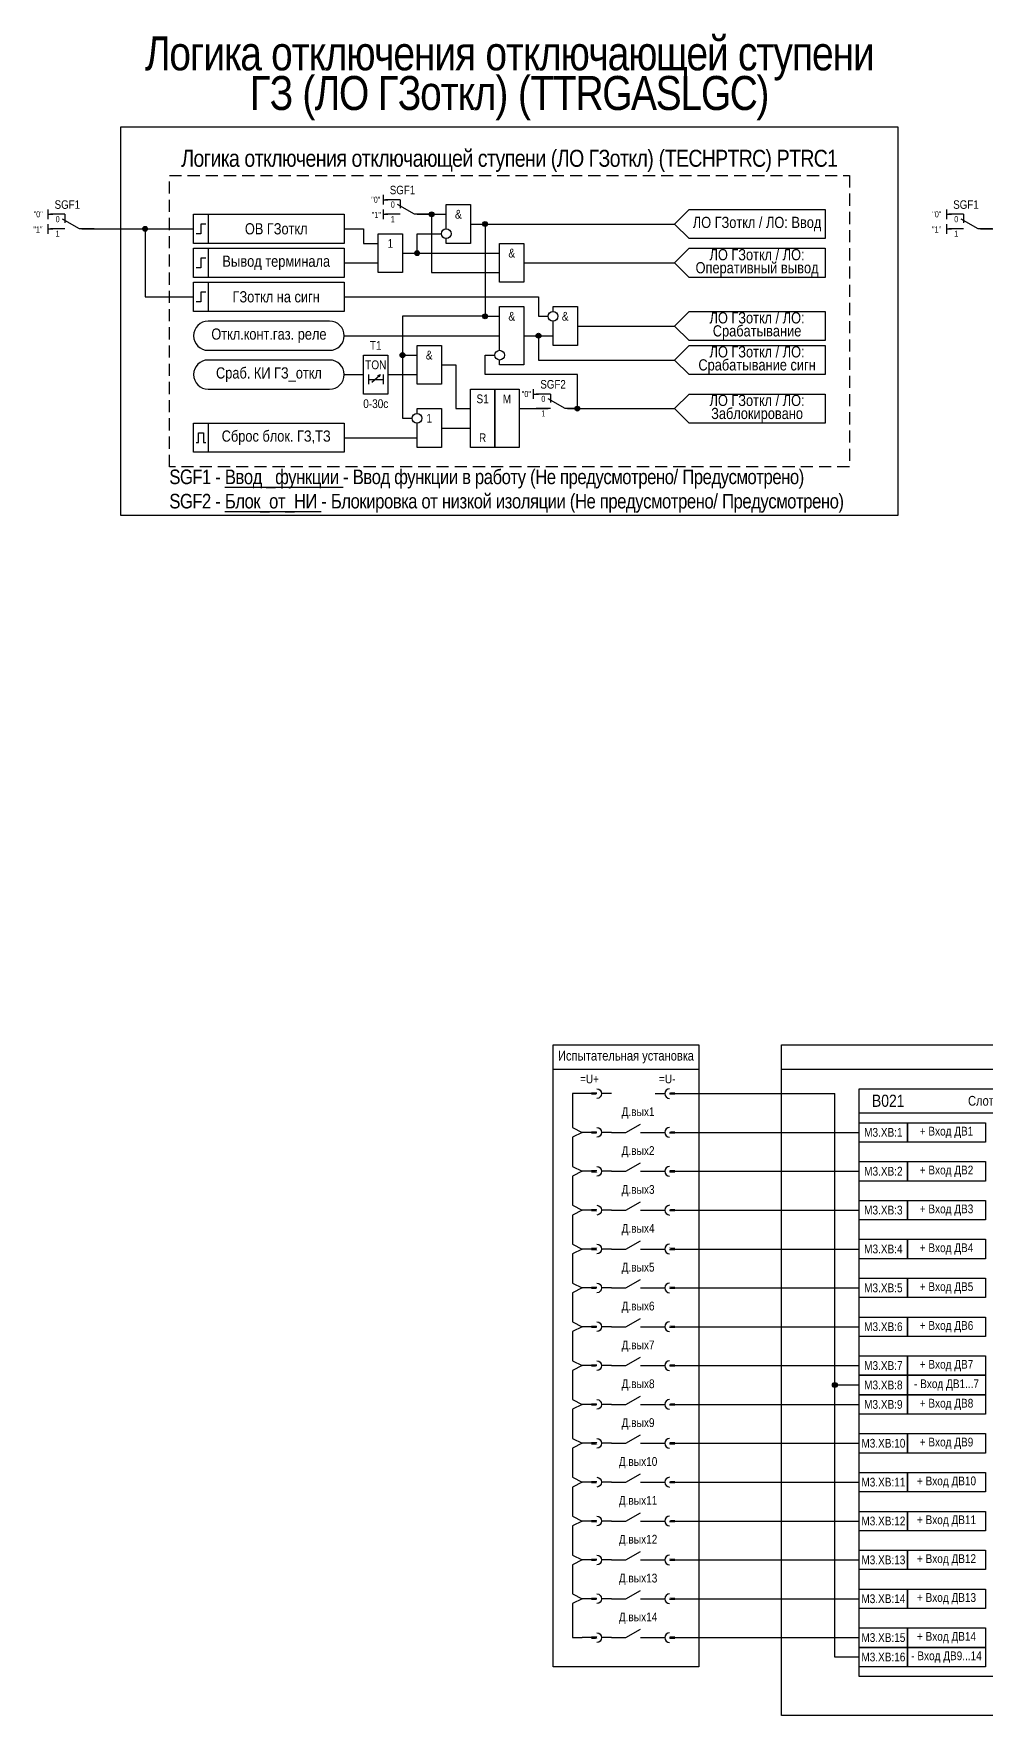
# Model space of a CAD drawing. Header units: millimetres. Extents: x 106 to 2636, y 99 to 588.
# Drawn here: x 330.1 to 526, y 105 to 451.2 of the extents above; entities that cross this region are included whole.
import ezdxf
from ezdxf.enums import TextEntityAlignment as Align

# ---------------------------------------------------------------- set-up
doc = ezdxf.new("R2010")
doc.units = ezdxf.units.MM
doc.linetypes.add('штриховая2', pattern=[0.375, 0.25, -0.125])
doc.layers.add('_ОРЗ_0.3', color=7, linetype='Continuous', lineweight=30)
doc.layers.add('TEXT', color=7, linetype='Continuous', lineweight=25)
doc.layers.add('invisible', color=252, linetype='Continuous', plot=False)
doc.layers.add('Основная', color=7, linetype='Continuous')
doc.styles.add('1.8_Gost_RD', font='ARIALN.TTF', dxfattribs={"height": 1.8})
doc.styles.add('2.5_Gost_RD', font='ARIALN.TTF', dxfattribs={"height": 2.5})
doc.styles.add('3.5_Gost_RD', font='ARIALN.TTF', dxfattribs={"height": 3.5})
doc.styles.add('Вывод', font='ARIALN.TTF', dxfattribs={"height": 2.5})
doc.styles.add('Компонент', font='ARIALN.TTF', dxfattribs={"height": 3.5})

# ---------------------------------------------------------------- blocks, each defined once
blk = doc.blocks.new('Точка')
at = {"ltscale": 100}
h = blk.add_hatch(color=256, dxfattribs=at)
h.dxf.hatch_style = 1
edge = h.paths.add_edge_path()
edge.add_arc((0, 0), 0.5, 0, 360)
blk.add_circle((0, 0), 0.5, dxfattribs=at)
blk = doc.blocks.new('*U1031')
at = {"layer": 'Основная', "color": 0}
blk.add_line((0, 0), (6, 3.43), dxfattribs=at)
blk = doc.blocks.new('*U1040')
at = {"layer": 'Основная', "color": 0}
for p, q in [((-3, 0), (-9, 0)), ((9, 0), (3, 0))]:
    blk.add_line(p, q, dxfattribs=at)
at = {"layer": 'Основная', "ltscale": 0.25, "xscale": -1}
blk.add_blockref('*U1031', (3, 0), dxfattribs=at)
at = {"layer": 'Основная'}
for tag, height, style, p in [('В1', 2.5, 'Вывод', (-14, 6)), ('ОУ', 3.5, 'Компонент', (-2, 10)), ('В2', 2.5, 'Вывод', (-6, 4))]:
    blk.add_attdef(tag, text='', height=height, dxfattribs=dict(at, style=style)).set_placement(p, align=Align.MIDDLE_CENTER)
blk = doc.blocks.new('*U101')
at = {"ltscale": 0.25, "const_width": 1, "flags": 128}
blk.add_lwpolyline([(0, 0), (2.5, 0), (2.5, 0), (0, 0)], close=True, dxfattribs=at)
blk = doc.blocks.new('*U100')
at = {"ltscale": 0.25}
blk.add_arc((2, 0), 2, 90, 270, dxfattribs=at)
blk = doc.blocks.new('*U1057')
at = {"layer": 'Основная', "color": 0}
for p, q in [((-6, 0), (-2, 0)), ((0, 0), (6, 0))]:
    blk.add_line(p, q, dxfattribs=at)
at = {"ltscale": 0.25}
for name, p in [('*U100', (-2, 0)), ('*U101', (-0.25, 0))]:
    blk.add_blockref(name, p, dxfattribs=at)
at = {"layer": 'Основная'}
for tag, height, style, p in [('ОУ2', 3.5, 'Компонент', (-6, 5)), ('ОУ1', 3.5, 'Компонент', (6, 5)), ('В2', 2.5, 'Вывод', (-6, -3)), ('В1', 2.5, 'Вывод', (6, -3))]:
    blk.add_attdef(tag, text='', height=height, dxfattribs=dict(at, style=style)).set_placement(p, align=Align.MIDDLE_CENTER)
blk = doc.blocks.new('*U1058')
at = {"layer": 'Основная', "color": 0}
for p, q in [((0, 0), (-6, 0)), ((6, 0), (2, 0))]:
    blk.add_line(p, q, dxfattribs=at)
at = {"ltscale": 0.25, "xscale": -1}
for name, p in [('*U101', (0.25, 0)), ('*U100', (2, 0))]:
    blk.add_blockref(name, p, dxfattribs=at)
at = {"layer": 'Основная'}
for tag, height, style, p in [('ОУ1', 3.5, 'Компонент', (-6, 5)), ('ОУ2', 3.5, 'Компонент', (6, 5)), ('В1', 2.5, 'Вывод', (-6, -3)), ('В2', 2.5, 'Вывод', (6, -3))]:
    blk.add_attdef(tag, text='', height=height, dxfattribs=dict(at, style=style)).set_placement(p, align=Align.MIDDLE_CENTER)
blk = doc.blocks.new('*U1033')
at = {"layer": 'Основная', "color": 0}
blk.add_line((0, 0), (7, 4), dxfattribs=at)
at = {"layer": 'Основная', "ltscale": 0.35}
blk.add_line((6, 6), (6, 2.5), dxfattribs=at)
blk = doc.blocks.new('*U1015')
at = {"layer": 'Основная', "color": 0}
for p, q in [((-3, 6), (-9, 6)), ((-3, 0), (-9, 0)), ((9, 0), (3, 0))]:
    blk.add_line(p, q, dxfattribs=at)
at = {"layer": 'Основная', "ltscale": 0.25, "xscale": -1}
blk.add_blockref('*U1033', (3, 0), dxfattribs=at)
at = {"layer": 'Основная'}
for tag, height, style, p in [('В1', 2.5, 'Вывод', (-13, 6)), ('ОУ', 3.5, 'Компонент', (-2, 10)), ('В2', 2.5, 'Вывод', (-6, 4)), ('В3', 2.5, 'Вывод', (-6, -2))]:
    blk.add_attdef(tag, text='', height=height, dxfattribs=dict(at, style=style)).set_placement(p, align=Align.MIDDLE_CENTER)
blk = doc.blocks.new('*U981')
at = {"layer": 'Основная', "color": 0}
for p, q in [((-3, 6), (-9, 6)), ((-3, 0), (-9, 0)), ((9, 0), (3, 0))]:
    blk.add_line(p, q, dxfattribs=at)
at = {"layer": 'Основная', "ltscale": 0.25, "xscale": -1}
blk.add_blockref('*U1033', (3, 0), dxfattribs=at)
at = {"layer": 'Основная'}
for tag, height, style, p in [('В1', 2.5, 'Вывод', (-14, 6)), ('ОУ', 3.5, 'Компонент', (-2, 10)), ('В2', 2.5, 'Вывод', (-6, 4)), ('В3', 2.5, 'Вывод', (-6, -2))]:
    blk.add_attdef(tag, text='', height=height, dxfattribs=dict(at, style=style)).set_placement(p, align=Align.MIDDLE_CENTER)

msp = doc.modelspace()

# ---------------------------------------------------------------- linework, layer by layer
at = {"ltscale": 100}
for p, q in [((402, 418), (402, 416)), ((402, 417), (403, 417)), ((402, 415), (402, 413)), ((402, 414), (403, 414)), ((403, 381), (403, 381)), ((433, 376), (433, 378)), ((433, 377), (434, 377)), ((443, 233), (441, 233)), ((441, 233), (441, 226)), ((464, 233), (495, 233)), ((495, 173), (495, 233)), ((441, 226), (443, 225)), ((443, 225), (441, 224)), ((441, 224), (441, 218)), ((449, 225), (448, 225)), ((463, 225), (500, 225)), ((441, 218), (443, 217)), ((443, 217), (441, 216)), ((441, 216), (441, 210)), ((449, 217), (448, 217)), ((463, 217), (500, 217)), ((441, 210), (443, 209)), ((443, 209), (441, 208)), ((441, 208), (441, 202)), ((449, 209), (448, 209)), ((463, 209), (500, 209)), ((441, 202), (443, 201)), ((443, 201), (441, 200)), ((449, 201), (448, 201)), ((463, 201), (500, 201)), ((441, 200), (441, 194)), ((441, 194), (443, 193)), ((443, 193), (441, 192)), ((441, 192), (441, 186)), ((449, 193), (448, 193)), ((463, 193), (500, 193)), ((441, 186), (443, 185)), ((443, 185), (441, 184)), ((441, 184), (441, 178)), ((449, 185), (448, 185)), ((463, 185), (500, 185)), ((441, 178), (443, 177)), ((443, 177), (441, 176)), ((449, 177), (448, 177)), ((463, 177), (500, 177)), ((441, 176), (441, 170)), ((441, 170), (443, 169)), ((500, 173), (495, 173)), ((495, 117), (495, 173)), ((443, 169), (441, 168)), ((441, 168), (441, 162)), ((449, 169), (448, 169)), ((463, 169), (500, 169)), ((441, 162), (443, 161)), ((443, 161), (441, 160)), ((441, 160), (441, 154)), ((449, 161), (448, 161)), ((463, 161), (500, 161)), ((441, 154), (443, 153)), ((443, 153), (441, 152)), ((449, 153), (448, 153)), ((463, 153), (500, 153)), ((441, 152), (441, 146)), ((441, 146), (443, 145)), ((443, 145), (441, 144)), ((441, 144), (441, 138)), ((449, 145), (448, 145)), ((463, 145), (500, 145)), ((441, 138), (443, 137)), ((443, 137), (441, 136)), ((441, 136), (441, 130)), ((449, 137), (448, 137)), ((463, 137), (500, 137)), ((441, 130), (443, 129)), ((443, 129), (441, 128)), ((449, 129), (448, 129)), ((463, 129), (500, 129)), ((441, 128), (441, 121)), ((441, 121), (443, 121)), ((449, 121), (448, 121)), ((463, 121), (500, 121)), ((500, 117), (495, 117))]:
    msp.add_line(p, q, dxfattribs=at)
at = {"color": 6, "ltscale": 100}
for p, q in [((333, 415), (333, 413)), ((333, 414), (334, 414)), ((333, 412), (333, 410)), ((518, 415), (518, 413)), ((518, 414), (519, 414)), ((518, 412), (518, 410)), ((333, 411), (334, 411)), ((518, 411), (519, 411))]:
    msp.add_line(p, q, dxfattribs=at)
at = {"color": 7, "ltscale": 100}
for p, q in [((399.7, 379.46), (401.37, 380.95)), ((401.37, 380.95), (400.85, 380.73)), ((401.37, 380.95), (401.11, 380.48))]:
    msp.add_line(p, q, dxfattribs=at)
at = {"color": 3, "ltscale": 100}
msp.add_lwpolyline([(348, 432), (508, 432), (508, 352), (348, 352)], close=True, dxfattribs=at)
at = {"linetype": 'штриховая2', "ltscale": 10}
msp.add_lwpolyline([(358, 422), (498, 422), (498, 362), (358, 362)], close=True, dxfattribs=at)
at = {"ltscale": 100}
for points in [[(415, 411), (415, 416), (420, 416), (420, 408), (415, 408), (415, 409)], [(420, 412), (423, 412), (423, 393), (406, 393), (406, 385), (409, 385)], [(420, 412), (423, 412), (423, 393), (406, 393), (406, 372), (408, 372)], [(409, 414), (415, 414)], [(409, 414), (412, 414), (412, 402), (426, 402)], [(420, 412), (462, 412)], [(420, 412), (423, 412), (423, 393), (426, 393)], [(462, 412), (465, 415), (493, 415), (493, 409), (465, 409), (462, 412)], [(394, 411), (398, 411), (398, 408), (401, 408)], [(406, 406), (409, 406), (409, 410), (414, 410)], [(406, 406), (426, 406)], [(462, 404), (465, 407), (493, 407), (493, 401), (465, 401), (462, 404)], [(394, 404), (401, 404)], [(431, 404), (462, 404)], [(394, 397), (434, 397), (434, 393), (436, 393)], [(426, 386), (426, 395), (431, 395), (431, 383), (426, 383), (426, 384)], [(437, 394), (437, 395), (442, 395), (442, 387), (437, 387), (437, 392)], [(462, 391), (465, 394), (493, 394), (493, 388), (465, 388), (462, 391)], [(394, 389), (426, 389)], [(431, 389), (437, 389)], [(431, 389), (434, 389), (434, 384), (462, 384)], [(442, 391), (462, 391)], [(440, 374), (442, 374), (442, 381), (423, 381), (423, 385), (425, 385)], [(462, 384), (465, 387), (493, 387), (493, 381), (465, 381), (462, 384)], [(394, 381), (398, 381)], [(399, 381), (399, 379)], [(402, 381), (402, 379)], [(403, 381), (409, 381)], [(414, 383), (417, 383), (417, 374), (420, 374)], [(399, 380), (402, 380)], [(409, 373), (409, 374), (414, 374), (414, 366), (409, 366), (409, 371)], [(430, 374), (436, 374)], [(440, 374), (462, 374)], [(462, 374), (465, 377), (493, 377), (493, 371), (465, 371), (462, 374)], [(394, 368), (409, 368)], [(414, 370), (420, 370)], [(437, 238), (467, 238)], [(484, 238), (604, 238)], [(500, 229), (544, 229)]]:
    msp.add_lwpolyline(points, dxfattribs=at)
for points in [[(363, 414), (394, 414), (394, 408), (363, 408)], [(363, 414), (366, 414), (366, 408), (363, 408)], [(401, 410), (406, 410), (406, 402), (401, 402)], [(363, 407), (394, 407), (394, 401), (363, 401)], [(363, 407), (366, 407), (366, 401), (363, 401)], [(426, 408), (431, 408), (431, 400), (426, 400)], [(363, 400), (366, 400), (366, 394), (363, 394)], [(363, 400), (394, 400), (394, 394), (363, 394)], [(398, 385), (403, 385), (403, 377), (398, 377)], [(409, 387), (414, 387), (414, 379), (409, 379)], [(420, 378), (425, 378), (425, 366), (420, 366)], [(425, 378), (430, 378), (430, 366), (425, 366)], [(363, 371), (394, 371), (394, 365), (363, 365)], [(363, 371), (366, 371), (366, 365), (363, 365)], [(500, 227), (510, 227), (510, 223), (500, 223)], [(510, 227), (526, 227), (526, 223), (510, 223)], [(500, 219), (510, 219), (510, 215), (500, 215)], [(510, 219), (526, 219), (526, 215), (510, 215)], [(500, 211), (510, 211), (510, 207), (500, 207)], [(510, 211), (526, 211), (526, 207), (510, 207)], [(500, 203), (510, 203), (510, 199), (500, 199)], [(510, 203), (526, 203), (526, 199), (510, 199)], [(500, 195), (510, 195), (510, 191), (500, 191)], [(510, 195), (526, 195), (526, 191), (510, 191)], [(500, 187), (510, 187), (510, 183), (500, 183)], [(510, 187), (526, 187), (526, 183), (510, 183)], [(500, 179), (510, 179), (510, 175), (500, 175)], [(510, 179), (526, 179), (526, 175), (510, 175)], [(500, 175), (510, 175), (510, 171), (500, 171)], [(510, 175), (526, 175), (526, 171), (510, 171)], [(500, 171), (510, 171), (510, 167), (500, 167)], [(510, 171), (526, 171), (526, 167), (510, 167)], [(500, 163), (510, 163), (510, 159), (500, 159)], [(510, 163), (526, 163), (526, 159), (510, 159)], [(500, 155), (510, 155), (510, 151), (500, 151)], [(510, 155), (526, 155), (526, 151), (510, 151)], [(500, 147), (510, 147), (510, 143), (500, 143)], [(510, 147), (526, 147), (526, 143), (510, 143)], [(500, 139), (510, 139), (510, 135), (500, 135)], [(510, 139), (526, 139), (526, 135), (510, 135)], [(500, 131), (510, 131), (510, 127), (500, 127)], [(510, 131), (526, 131), (526, 127), (510, 127)], [(500, 123), (510, 123), (510, 119), (500, 119)], [(510, 123), (526, 123), (526, 119), (510, 119)], [(500, 119), (510, 119), (510, 115), (500, 115)], [(510, 119), (526, 119), (526, 115), (510, 115)]]:
    msp.add_lwpolyline(points, close=True, dxfattribs=at)
at = {"lineweight": 30, "ltscale": 100}
for points in [[(365.5, 412), (364.5, 412), (364.5, 410), (363.5, 410)], [(365.5, 405), (364.5, 405), (364.5, 403), (363.5, 403)], [(365.5, 398), (364.5, 398), (364.5, 396), (363.5, 396)], [(363.5, 367), (364, 367), (364, 369), (365, 369), (365, 367), (365.5, 367)]]:
    msp.add_lwpolyline(points, dxfattribs=at)
at = {"ltscale": 100}
for points in [[(366, 386), (391, 386, 1), (391, 392), (366, 392, 1)], [(366, 378), (391, 378, 1), (391, 384), (366, 384, 1)]]:
    msp.add_lwpolyline(points, format="xyb", close=True, dxfattribs=at)
for centre in [(415, 410), (437, 393), (426, 385), (409, 372)]:
    msp.add_circle(centre, 1, dxfattribs=at)
at = {"layer": '_ОРЗ_0.3', "ltscale": 100}
for points in [[(437, 243), (467, 243), (467, 115), (437, 115)], [(484, 243), (604, 243), (604, 105), (484, 105)], [(500, 234), (544, 234), (544, 113), (500, 113)]]:
    msp.add_lwpolyline(points, close=True, dxfattribs=at)
at = {"layer": 'invisible', "ltscale": 100}
for points in [[(340, 411), (363, 411)], [(340, 411), (353, 411), (353, 397), (363, 397)], [(525, 411), (548, 411)], [(525, 411), (538, 411), (538, 397), (548, 397)]]:
    msp.add_lwpolyline(points, dxfattribs=at)

# ---------------------------------------------------------------- block references
at = {"ltscale": 100}
for p in [(412, 414), (423, 412), (353, 411), (409, 406), (423, 393), (434, 389), (406, 385), (442, 374), (495, 173)]:
    msp.add_blockref('Точка', p, dxfattribs=at)
at = {"layer": 'Основная', "ltscale": 0.25, "xscale": 0.5, "yscale": 0.5, "zscale": 0.5}
for p, values in [((407, 414), {'ОУ': 'SGF1', 'В1': '"0"', 'В2': '0', 'В3': '1'}), ((438, 374), {'ОУ': 'SGF2', 'В1': '"0"', 'В2': '0', 'В3': '1'})]:
    msp.add_blockref('*U1015', p, dxfattribs=at).add_auto_attribs(values)
at = {"layer": 'Основная', "color": 6, "ltscale": 0.25, "xscale": 0.5, "yscale": 0.5, "zscale": 0.5}
for p in [(338, 411), (523, 411)]:
    msp.add_blockref('*U981', p, dxfattribs=at).add_auto_attribs({'ОУ': 'SGF1', 'В1': '"0"', 'В2': '0', 'В3': '1'})
at = {"layer": 'Основная', "ltscale": 0.25, "yscale": 0.5, "zscale": 0.5}
for name, p, xscale in [('*U1058', (446, 233), 0.5), ('*U1057', (461, 233), 0.5), ('*U1058', (446, 225), 0.5), ('*U1040', (453.5, 225), -0.5), ('*U1057', (461, 225), 0.5), ('*U1040', (453.5, 217), -0.5), ('*U1058', (446, 217), 0.5), ('*U1057', (461, 217), 0.5), ('*U1058', (446, 209), 0.5), ('*U1040', (453.5, 209), -0.5), ('*U1057', (461, 209), 0.5), ('*U1058', (446, 201), 0.5), ('*U1040', (453.5, 201), -0.5), ('*U1057', (461, 201), 0.5), ('*U1058', (446, 193), 0.5), ('*U1040', (453.5, 193), -0.5), ('*U1057', (461, 193), 0.5), ('*U1058', (446, 185), 0.5), ('*U1040', (453.5, 185), -0.5), ('*U1057', (461, 185), 0.5), ('*U1058', (446, 177), 0.5), ('*U1040', (453.5, 177), -0.5), ('*U1057', (461, 177), 0.5), ('*U1058', (446, 169), 0.5), ('*U1040', (453.5, 169), -0.5), ('*U1057', (461, 169), 0.5), ('*U1040', (453.5, 161), -0.5), ('*U1058', (446, 161), 0.5), ('*U1057', (461, 161), 0.5), ('*U1058', (446, 153), 0.5), ('*U1040', (453.5, 153), -0.5), ('*U1057', (461, 153), 0.5), ('*U1058', (446, 145), 0.5), ('*U1040', (453.5, 145), -0.5), ('*U1057', (461, 145), 0.5), ('*U1040', (453.5, 137), -0.5), ('*U1058', (446, 137), 0.5), ('*U1057', (461, 137), 0.5), ('*U1058', (446, 129), 0.5), ('*U1040', (453.5, 129), -0.5), ('*U1057', (461, 129), 0.5), ('*U1058', (446, 121), 0.5), ('*U1040', (453.5, 121), -0.5), ('*U1057', (461, 121), 0.5)]:
    msp.add_blockref(name, p, dxfattribs=dict(at, xscale=xscale))

# ---------------------------------------------------------------- texts
at = {"color": 30, "ltscale": 100, "attachment_point": 5, "style": '3.5_Gost_RD'}
for s, insert, char_height, width in [('\\pxsm0.7;{\\T0.95;Логика отключения отключающей ступени (ЛО ГЗоткл) (TECHPTRC) \\C6;PTRC1}', (428, 425), 3.5, 140), ('\\pxql;{\\T0.95;SGF1 - \\LВвод _функции\\l - Ввод функции в работу (Не предусмотрено/ Предусмотрено)\\PSGF2 - \\LБлок_от_HИ\\l - Блокировка от низкой изоляции (Не предусмотрено/ Предусмотрено)}', (433, 357), 3, 150)]:
    msp.add_mtext(s, dxfattribs=dict(at, insert=insert, char_height=char_height, width=width))
at = {"ltscale": 100}
for s, insert, char_height, width, attachment_point, style in [('"1"', (399.67, 414.5), 1.25, 2, 1, '3.5_Gost_RD'), ('&', (417.5, 414), 1.8, 5, 5, '2.5_Gost_RD'), ('1', (403.5, 408), 1.8, 5, 5, '2.5_Gost_RD'), ('&', (428.5, 406), 1.8, 5, 5, '2.5_Gost_RD'), ('&', (428.5, 393), 1.8, 5, 5, '2.5_Gost_RD'), ('&', (439.5, 393), 1.8, 5, 5, '2.5_Gost_RD'), ('T1', (400.5, 387), 1.8, 5, 5, '2.5_Gost_RD'), ('&', (411.5, 385), 1.8, 5, 5, '2.5_Gost_RD'), ('TON', (400.5, 383), 1.8, 5, 5, '2.5_Gost_RD'), ('0-30с', (400.5, 375), 1.8, 5, 5, '2.5_Gost_RD'), ('S1', (422.5, 376), 1.8, 5, 5, '2.5_Gost_RD'), ('М', (427.5, 376), 1.8, 5, 5, '2.5_Gost_RD'), ('1', (411.5, 372), 1.8, 5, 5, '2.5_Gost_RD'), ('R', (422.5, 368), 1.8, 5, 5, '2.5_Gost_RD'), ('Испытательная установка', (452, 240.5), 2, 30, 5, '1.8_Gost_RD'), ('\\pxi0.55556,qc;=U+', (444, 236), 1.8, 16, 5, '1.8_Gost_RD'), ('\\pxi0.55556,qc;=U-', (460, 236), 1.8, 16, 5, '1.8_Gost_RD'), ('B021', (506, 231.5), 2.5, 11, 5, '2.5_Gost_RD'), ('Слот М3', (527, 231.5), 2, 34, 5, '1.8_Gost_RD'), ('\\pxi0.55556,qc;Д.вых1', (454, 229), 1.8, 16, 5, '1.8_Gost_RD'), ('М3.XB:1', (505, 225), 1.8, 10, 5, '1.8_Gost_RD'), ('+ Вход ДВ1', (518, 225), 1.8, 16, 5, '1.8_Gost_RD'), ('\\pxi0.55556,qc;Д.вых2', (454, 221), 1.8, 16, 5, '1.8_Gost_RD'), ('+ Вход ДВ2', (518, 217), 1.8, 16, 5, '1.8_Gost_RD'), ('М3.XB:2', (505, 217), 1.8, 10, 5, '1.8_Gost_RD'), ('\\pxi0.55556,qc;Д.вых3', (454, 213), 1.8, 16, 5, '1.8_Gost_RD'), ('М3.XB:3', (505, 209), 1.8, 10, 5, '1.8_Gost_RD'), ('+ Вход ДВ3', (518, 209), 1.8, 16, 5, '1.8_Gost_RD'), ('\\pxi0.55556,qc;Д.вых4', (454, 205), 1.8, 16, 5, '1.8_Gost_RD'), ('М3.XB:4', (505, 201), 1.8, 10, 5, '1.8_Gost_RD'), ('+ Вход ДВ4', (518, 201), 1.8, 16, 5, '1.8_Gost_RD'), ('\\pxi0.55556,qc;Д.вых5', (454, 197), 1.8, 16, 5, '1.8_Gost_RD'), ('М3.XB:5', (505, 193), 1.8, 10, 5, '1.8_Gost_RD'), ('+ Вход ДВ5', (518, 193), 1.8, 16, 5, '1.8_Gost_RD'), ('\\pxi0.55556,qc;Д.вых6', (454, 189), 1.8, 16, 5, '1.8_Gost_RD'), ('М3.XB:6', (505, 185), 1.8, 10, 5, '1.8_Gost_RD'), ('+ Вход ДВ6', (518, 185), 1.8, 16, 5, '1.8_Gost_RD'), ('\\pxi0.55556,qc;Д.вых7', (454, 181), 1.8, 16, 5, '1.8_Gost_RD'), ('М3.XB:7', (505, 177), 1.8, 10, 5, '1.8_Gost_RD'), ('+ Вход ДВ7', (518, 177), 1.8, 16, 5, '1.8_Gost_RD'), ('\\pxi0.55556,qc;Д.вых8', (454, 173), 1.8, 16, 5, '1.8_Gost_RD'), ('М3.XB:8', (505, 173), 1.8, 10, 5, '1.8_Gost_RD'), ('- Вход ДВ1...7', (518, 173), 1.8, 16, 5, '1.8_Gost_RD'), ('М3.XB:9', (505, 169), 1.8, 10, 5, '1.8_Gost_RD'), ('+ Вход ДВ8', (518, 169), 1.8, 16, 5, '1.8_Gost_RD'), ('\\pxi0.55556,qc;Д.вых9', (454, 165), 1.8, 16, 5, '1.8_Gost_RD'), ('М3.XB:10', (505, 161), 1.8, 10, 5, '1.8_Gost_RD'), ('+ Вход ДВ9', (518, 161), 1.8, 16, 5, '1.8_Gost_RD'), ('\\pxi0.55556,qc;Д.вых10', (454, 157), 1.8, 16, 5, '1.8_Gost_RD'), ('М3.XB:11', (505, 153), 1.8, 10, 5, '1.8_Gost_RD'), ('+ Вход ДВ10', (518, 153), 1.8, 16, 5, '1.8_Gost_RD'), ('\\pxi0.55556,qc;Д.вых11', (454, 149), 1.8, 16, 5, '1.8_Gost_RD'), ('М3.XB:12', (505, 145), 1.8, 10, 5, '1.8_Gost_RD'), ('+ Вход ДВ11', (518, 145), 1.8, 16, 5, '1.8_Gost_RD'), ('\\pxi0.55556,qc;Д.вых12', (454, 141), 1.8, 16, 5, '1.8_Gost_RD'), ('М3.XB:13', (505, 137), 1.8, 10, 5, '1.8_Gost_RD'), ('+ Вход ДВ12', (518, 137), 1.8, 16, 5, '1.8_Gost_RD'), ('\\pxi0.55556,qc;Д.вых13', (454, 133), 1.8, 16, 5, '1.8_Gost_RD'), ('М3.XB:14', (505, 129), 1.8, 10, 5, '1.8_Gost_RD'), ('+ Вход ДВ13', (518, 129), 1.8, 16, 5, '1.8_Gost_RD'), ('\\pxi0.55556,qc;Д.вых14', (454, 125), 1.8, 16, 5, '1.8_Gost_RD'), ('М3.XB:15', (505, 121), 1.8, 10, 5, '1.8_Gost_RD'), ('+ Вход ДВ14', (518, 121), 1.8, 16, 5, '1.8_Gost_RD'), ('М3.XB:16', (505, 117), 1.8, 10, 5, '1.8_Gost_RD'), ('- Вход ДВ9...14', (518, 117), 1.8, 16, 5, '1.8_Gost_RD')]:
    msp.add_mtext(s, dxfattribs=dict(at, insert=insert, char_height=char_height, width=width, attachment_point=attachment_point, style=style))
at = {"color": 6, "ltscale": 100, "char_height": 1.25, "width": 2, "attachment_point": 1, "style": '3.5_Gost_RD'}
for insert in [(330, 411.5), (515, 411.5)]:
    msp.add_mtext('"1"', dxfattribs=dict(at, insert=insert))
at = {"layer": 'TEXT', "color": 3, "ltscale": 100, "insert": (428, 442), "char_height": 7, "width": 160, "attachment_point": 5, "style": '3.5_Gost_RD'}
msp.add_mtext('\\pxsm0.7;{\\T0.95;Логика отключения отключающей ступени ГЗ (ЛО ГЗоткл) (TTRGASLGC)}', dxfattribs=at)
at = {"layer": 'TEXT', "ltscale": 100, "char_height": 2.3, "attachment_point": 5, "style": '2.5_Gost_RD'}
for s, insert, width in [('\\pxsm0.7;ОВ ГЗоткл', (380, 411), 28), ('\\pxsm0.7;ЛО ГЗоткл / ЛО: Ввод', (479, 412), 28), ('\\pxsm0.7;ЛО ГЗоткл / ЛО: Оперативный вывод', (479, 404), 29.1213), ('\\pxsm0.7;ГЗоткл на сигн', (380, 397), 28), ('\\pxsm0.7;ЛО ГЗоткл / ЛО: Срабатывание', (479, 391), 28), ('\\A1;\\pxsm0.7;Откл.конт.газ. реле', (378.5, 389), 31), ('\\pxsm0.7;ЛО ГЗоткл / ЛО: Срабатывание сигн', (479, 384), 28), ('\\A1;\\pxsm0.7;Сраб. КИ ГЗ_откл', (378.5, 381), 31), ('\\pxsm0.7;ЛО ГЗоткл / ЛО: Заблокировано', (479, 374), 32.0275), ('\\pxsm0.7;Сброс блок. ГЗ,ТЗ', (380, 368), 28)]:
    msp.add_mtext(s, dxfattribs=dict(at, insert=insert, width=width))
at = {"layer": 'TEXT', "color": 0, "ltscale": 100, "insert": (380, 404), "char_height": 2.3, "width": 28, "attachment_point": 5, "style": '2.5_Gost_RD'}
msp.add_mtext('\\pxsm0.7;{\\C256;Вывод терминала}', dxfattribs=at)

doc.saveas('drawing.dxf')
